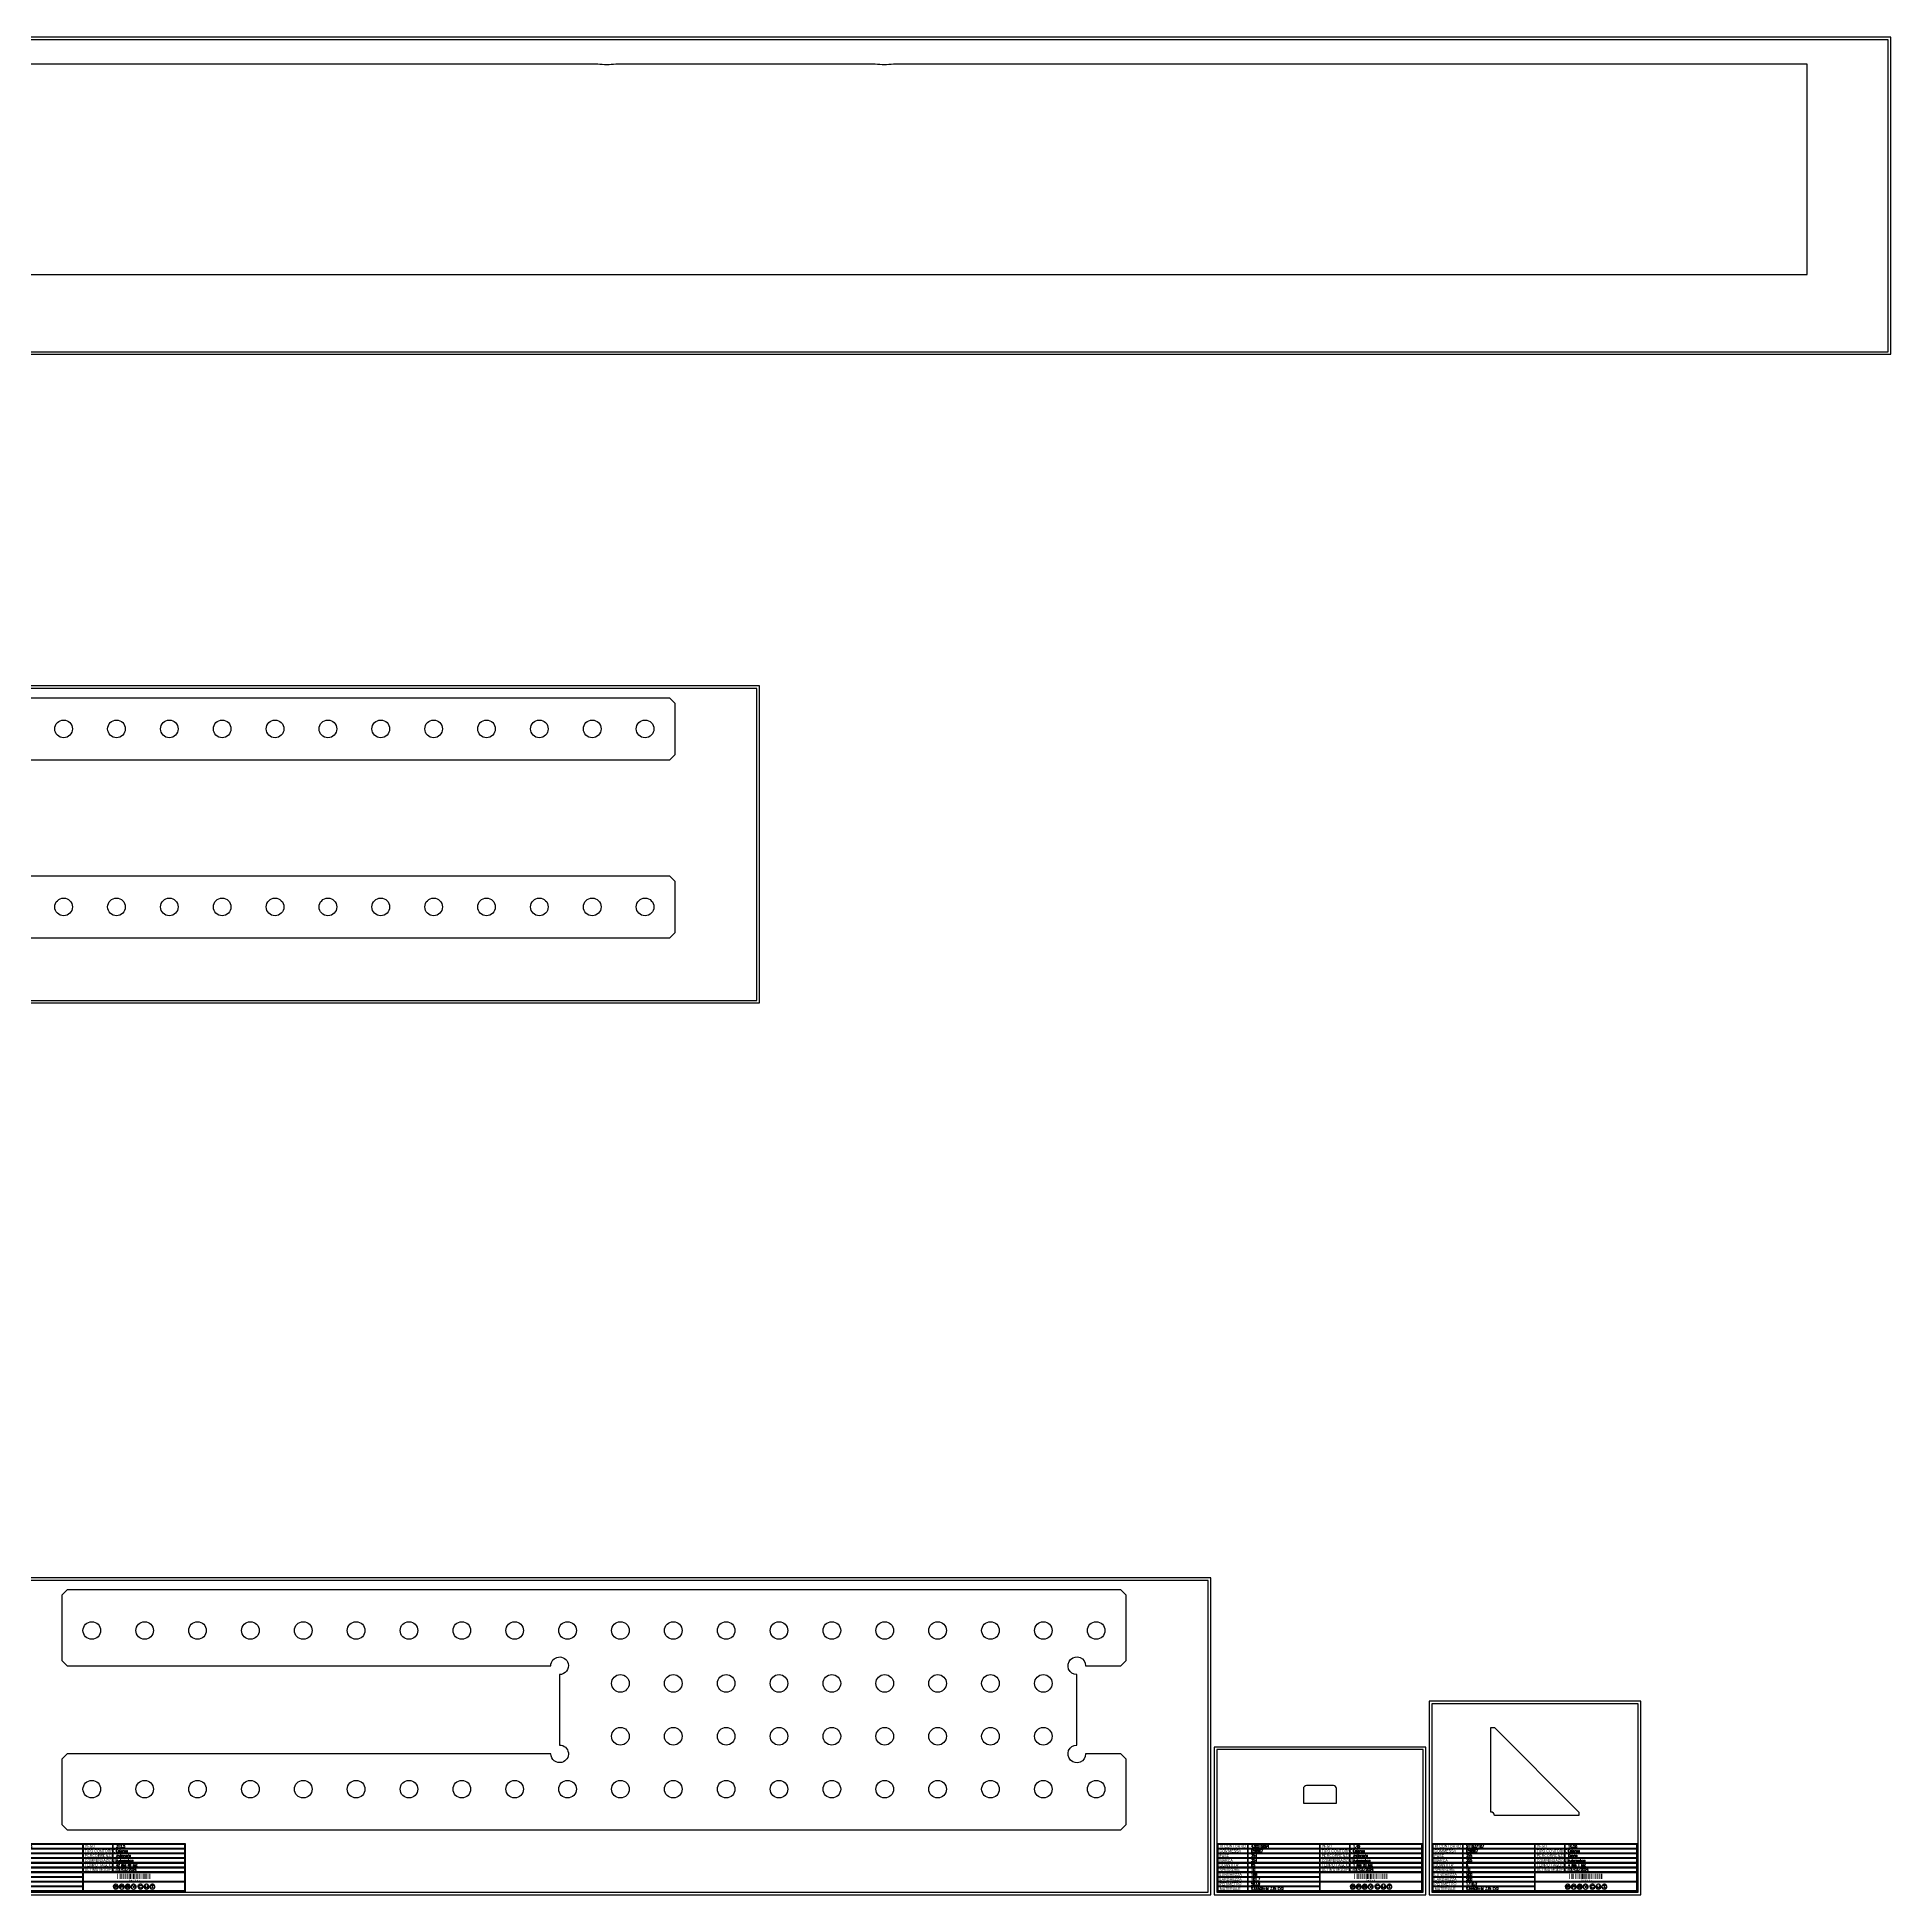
# Model space of a CAD drawing. Header units: millimetres. Extents: x 28039 to 145264, y 9873 to 40131.
# Drawn here: x 43019 to 53539, y 26133 to 36672 of the extents above; entities that cross this region are included whole.
import ezdxf
from ezdxf.enums import TextEntityAlignment as Align

# ---------------------------------------------------------------- set-up
doc = ezdxf.new("R2010")
doc.units = ezdxf.units.MM
doc.styles.add('EasyCutStyle', font='romans.shx', dxfattribs={"width": 0.8})
doc.styles.add('EasyCutStyle1', font='arial.ttf', dxfattribs={"width": 0.8})

# ---------------------------------------------------------------- blocks, each defined once
blk = doc.blocks.new('*U471')
at = {"color": 5}
blk.add_lwpolyline([(0, 0), (7000, 0), (7000, 1799), (0, 1799)], close=True, dxfattribs=at)
at = {"color": 7}
blk.add_lwpolyline([(15, 15), (6985, 15), (6985, 1784), (15, 1784)], close=True, dxfattribs=at)
at = {"color": 253}
blk.add_lwpolyline([(20, 291), (1180, 291), (1180, 20), (20, 20)], close=True, dxfattribs=at)
at = {"color": 2}
for points in [[(23, 288), (189, 288), (189, 264), (23, 264)], [(23, 288), (189, 288), (189, 264), (23, 264)], [(23, 261), (189, 261), (189, 237), (23, 237)], [(23, 235), (189, 235), (189, 210), (23, 210)], [(602, 288), (768, 288), (768, 264), (602, 264)], [(602, 261), (768, 261), (768, 237), (602, 237)], [(602, 235), (768, 235), (768, 210), (602, 210)], [(23, 208), (189, 208), (189, 183), (23, 183)], [(23, 181), (189, 181), (189, 157), (23, 157)], [(23, 154), (189, 154), (189, 130), (23, 130)], [(23, 128), (189, 128), (189, 103), (23, 103)], [(602, 208), (768, 208), (768, 183), (602, 183)], [(602, 181), (768, 181), (768, 157), (602, 157)], [(602, 154), (768, 154), (768, 130), (602, 130)], [(23, 101), (189, 101), (189, 76), (23, 76)], [(23, 74), (189, 74), (189, 50), (23, 50)], [(23, 47), (189, 47), (189, 23), (23, 23)]]:
    blk.add_lwpolyline(points, close=True, dxfattribs=at)
at = {"color": 1}
for points in [[(193, 288), (598, 288), (598, 264), (193, 264)], [(193, 261), (598, 261), (598, 237), (193, 237)], [(193, 235), (598, 235), (598, 210), (193, 210)], [(771, 288), (1177, 288), (1177, 264), (771, 264)], [(771, 261), (1177, 261), (1177, 237), (771, 237)], [(771, 235), (1177, 235), (1177, 210), (771, 210)], [(193, 208), (598, 208), (598, 183), (193, 183)], [(193, 181), (598, 181), (598, 157), (193, 157)], [(193, 154), (598, 154), (598, 130), (193, 130)], [(193, 128), (598, 128), (598, 103), (193, 103)], [(602, 128), (1177, 128), (1177, 76), (602, 76)], [(771, 208), (1177, 208), (1177, 183), (771, 183)], [(771, 181), (1177, 181), (1177, 157), (771, 157)], [(771, 154), (1177, 154), (1177, 130), (771, 130)], [(193, 101), (598, 101), (598, 76), (193, 76)], [(193, 74), (598, 74), (598, 50), (193, 50)], [(193, 47), (598, 47), (598, 23), (193, 23)], [(602, 74), (1177, 74), (1177, 23), (602, 23)]]:
    blk.add_lwpolyline(points, close=True, dxfattribs=at)
at = {"color": 161, "style": 'EasyCutStyle1', "width": 0.8}
for s, p in [('COMMESSA', (30, 242)), ('FASE', (30, 215)), ('ID CONTORNO', (30, 269)), ('TIPO CONTORNO', (610, 242)), ('PESO', (610, 269)), ('PERCORRENZA', (610, 215)), ('MARCA', (30, 188)), ("QUANTITA'", (30, 162)), ('SPESSORE', (30, 135)), ('LUNGHEZZA', (30, 108)), ('COMPENSAZIONE', (610, 188)), ('TEMPO TAGLIO', (610, 162)), ('ULTIMA MODIFICA', (610, 135)), ('LARGHEZZA', (30, 81)), ('PERIMETRO', (30, 55)), ('MATERIALE', (31, 28))]:
    blk.add_text(s, height=15, dxfattribs=at).set_placement(p)
at = {"style": 'EasyCutStyle'}
for tag, p, width in [('ORDERSHAPE', (209, 242), 0.8), ('IDSHAPE', (209, 269), 0.8), ('PHASESHAPE', (209, 215), 0.8), ('WEIGTHSHAPE', (788, 269), 0.8), ('TYPESHAPE', (788, 242), 0.8), ('JOUSHAPE', (788, 215), 0.8), ('TKSHAPE', (209, 135), 0.8), ('QTASHAPE', (209, 162), 0.8), ('MKSHAPE', (209, 188), 0.8), ('LENGTHSHAPE', (209, 108), 0.8), ('TIMECUTSHAPE', (788, 162), 0.65), ('COMPSHAPE', (788, 188), 0.8), ('LASTMODIFYSHAPE', (788, 135), 0.8), ('HEIGHTSHAPE', (209, 81), 0.8), ('PERIMETERSHAPE', (209, 55), 0.8), ('MATSHAPE', (210, 28), 0.8)]:
    blk.add_attdef(tag, p, '', height=15, dxfattribs=dict(at, width=width))
blk = doc.blocks.new('Logo')
h = blk.add_hatch(color=256)
h.set_gradient(color1=(255, 0, 0), color2=(255, 255, 0), tint=1)
h.paths.add_polyline_path([(20, 4, -0.339454), (37, 17), (119, 20), (37, 22, 0.339454), (16, 6), (13, -4, -0.339454), (-3, -17), (-118, -19), (-3, -22, 0.339454), (18, -5)])
for color, points in [(140, [(-116, -6, -1), (-117, -6, -0.520567), (-105, 14, -1), (-105, 13, 0.520567)]), (256, [(-97, 0), (-110, 0, -0.394366), (-104, 6), (-97, 6, 1), (-97, 7), (-104, 7, 1), (-104, -7), (-97, -7, 1), (-97, -6), (-104, -6, -0.394366), (-110, 0), (-97, 0, 1)]), (140, [(-91, -6, 1), (-91, -6, 0.520567), (-102, 14, 0.916853), (-103, 13, 0.043377), (-103, 13, -0.520567)]), (140, [(-82, -6, -1), (-83, -6, -0.520567), (-71, 14, -1), (-71, 13, 0.520567)]), (140, [(-58, -6, 1), (-57, -6, 0.520567), (-69, 14, 1), (-69, 13, -0.520567)]), (140, [(-49, -6, -1), (-50, -6, -0.520567), (-38, 14, -1), (-38, 13, 0.520567)]), (256, [(-31, 0, -0.486114), (-30, -2, -0.776377), (-43, -2, 1), (-43, -2, 0.776377), (-29, -2, 0.486114), (-31, 0), (-42, 0, -0.486114), (-43, 2, -0.776377), (-30, 2, 1), (-30, 2, 0.776377), (-43, 2, 0.486114), (-42, 0)]), (140, [(-24, -6, 1), (-23, -6, 0.520567), (-35, 14, 1), (-35, 13, -0.520567)]), (140, [(-15, -6, -1), (-16, -6, -0.520567), (-4, 14, -1), (-4, 13, 0.520567)]), (256, [(-9, 7, 1), (-10, 6), (-3, 0), (-3, -6, 1), (-2, -6), (-2, 0), (4, 6, 1), (4, 7), (-3, 1)]), (140, [(9, -6, 1), (10, -6, 0.520567), (-2, 14, 1), (-2, 13, -0.520567)]), (140, [(24, -6, -1), (23, -6, -0.520567), (35, 14, -1), (35, 13, 0.520567)]), (256, [(36, -7), (43, -7, 1), (43, -6), (36, -6, -1), (36, 6), (43, 6, 1), (43, 7), (36, 7, 1)]), (140, [(49, -6, 1), (50, -6, 0.520567), (38, 14, 1), (38, 13, -0.520567)]), (140, [(58, -6, -1), (57, -6, -0.520567), (69, 14, -1), (69, 13, 0.520567)]), (256, [(64, 0), (64, 6, 1), (63, 6), (63, 0, 1), (77, 0), (77, 6, 1), (76, 6), (76, 0, -1)]), (140, [(82, -6, 1), (83, -6, 0.520567), (71, 14, 1), (71, 13, -0.520567)]), (140, [(91, -6, -1), (91, -6, -0.520567), (102, 14, -1), (103, 13, 0.520567)]), (256, [(97, 7, 1), (97, 6), (103, 6), (103, -6, 1), (104, -6), (104, 6), (110, 6, 1), (110, 7)]), (140, [(116, -6, 1), (117, -6, 0.520567), (105, 14, 1), (105, 13, -0.520567)]), (140, [(-92, -8, 1), (-93, -8, -0.520567), (-115, -8, 1), (-115, -8, 0.520567)]), (140, [(-58, -8, 1), (-59, -8, -0.520567), (-81, -8, 1), (-82, -8, 0.520567)]), (140, [(-25, -8, 1), (-25, -8, -0.520567), (-48, -8, 1), (-48, -8, 0.520567)]), (140, [(9, -8, 1), (8, -8, -0.520567), (-14, -8, 1), (-15, -8, 0.520567)]), (140, [(48, -8, 1), (48, -8, -0.520567), (25, -8, 1), (25, -8, 0.520567)]), (140, [(82, -8, 1), (81, -8, -0.520567), (59, -8, 1), (58, -8, 0.520567)]), (140, [(115, -8, 1), (115, -8, -0.520567), (93, -8, 1), (92, -8, 0.520567)])]:
    blk.add_hatch(color=color).paths.add_polyline_path(points)
h = blk.add_hatch(color=256)
h.paths.add_polyline_path([(-64, 0), (-64, -6, 1), (-63, -6), (-63, 0, 1), (-77, 0), (-77, -6, 1), (-76, -6), (-76, 0)])
h.paths.add_polyline_path([(-76, 0, -0.933992), (-64, 0)], flags=16)
for p, q in [((-97, 0), (-110, 0)), ((-104, 7), (-97, 7)), ((-104, 6), (-97, 6)), ((-77, 0), (-77, -6)), ((-64, 0), (-76, 0)), ((-63, 0), (-63, -6)), ((-31, 0), (-42, 0)), ((-3, 0), (-10, 6)), ((-3, 1), (-9, 7)), ((-3, 1), (4, 7)), ((-2, 0), (4, 6)), ((36, 7), (43, 7)), ((36, 6), (43, 6)), ((63, 0), (63, 6)), ((64, 0), (64, 6)), ((76, 0), (76, 6)), ((77, 0), (77, 6)), ((110, 7), (97, 7)), ((103, 6), (97, 6)), ((103, 6), (103, -6)), ((104, 6), (104, -6)), ((110, 6), (104, 6)), ((-97, 0), (-110, 0)), ((-104, -6), (-97, -6)), ((-104, -7), (-97, -7)), ((-76, 0), (-76, -6)), ((-64, 0), (-76, 0)), ((-64, 0), (-64, -6)), ((-31, 0), (-42, 0)), ((-3, 0), (-3, -6)), ((-2, 0), (-2, -6)), ((36, -6), (43, -6)), ((36, -7), (43, -7))]:
    blk.add_line(p, q)
at = {"color": 140}
for centre, radius, start, end in [((-104, 0), 14.4, 95, 205), ((-104, 0), 13.5, 95, 205), ((-105, 14), 0.432, 275, 95), ((-102, 14), 0.432, 85, 265), ((-104, 0), 13.5, 335, 85), ((-104, 0), 14.4, 335, 85), ((-70, 0), 14.4, 95, 205), ((-70, 0), 13.5, 95, 205), ((-71, 14), 0.432, 275, 95), ((-70, 0), 14.4, 335, 85), ((-69, 14), 0.432, 85, 265), ((-70, 0), 13.5, 335, 85), ((-36, 0), 14.4, 95, 205), ((-36, 0), 13.5, 95, 205), ((-38, 14), 0.432, 275, 95), ((-35, 14), 0.432, 85, 265), ((-36, 0), 14.4, 335, 85), ((-36, 0), 13.5, 335, 85), ((-3, 0), 14.4, 95, 205), ((-3, 0), 13.5, 95, 205), ((-4, 14), 0.432, 275, 95), ((-3, 0), 14.4, 335, 85), ((-2, 14), 0.432, 85, 265), ((-3, 0), 13.5, 335, 85), ((36, 0), 14.4, 95, 205), ((36, 0), 13.5, 95, 205), ((35, 14), 0.432, 275, 95), ((38, 14), 0.432, 85, 265), ((36, 0), 14.4, 335, 85), ((36, 0), 13.5, 335, 85), ((70, 0), 14.4, 95, 205), ((70, 0), 13.5, 95, 205), ((69, 14), 0.432, 275, 95), ((70, 0), 14.4, 335, 85), ((71, 14), 0.432, 85, 265), ((70, 0), 13.5, 335, 85), ((104, 0), 14.4, 95, 205), ((104, 0), 13.5, 95, 205), ((102, 14), 0.432, 275, 95), ((105, 14), 0.432, 85, 265), ((104, 0), 14.4, 335, 85), ((104, 0), 13.5, 335, 85), ((-116, -6), 0.432, 205, 25), ((-115, -8), 0.432, 35, 215), ((-104, 0), 14.4, 215, 325), ((-104, 0), 13.5, 215, 325), ((-92, -8), 0.432, 325, 145), ((-91, -6), 0.432, 155, 335), ((-83, -6), 0.432, 205, 25), ((-70, 0), 14.4, 215, 325), ((-82, -8), 0.432, 35, 215), ((-70, 0), 13.5, 215, 325), ((-59, -8), 0.432, 325, 145), ((-57, -6), 0.432, 155, 335), ((-49, -6), 0.432, 205, 25), ((-36, 0), 14.4, 215, 325), ((-36, 0), 13.5, 215, 325), ((-48, -8), 0.432, 35, 215), ((-25, -8), 0.432, 325, 145), ((-24, -6), 0.432, 155, 335), ((-16, -6), 0.432, 205, 25), ((-3, 0), 14.4, 215, 325), ((-14, -8), 0.432, 35, 215), ((-3, 0), 13.5, 215, 325), ((9, -8), 0.432, 325, 145), ((10, -6), 0.432, 155, 335), ((24, -6), 0.432, 205, 25), ((36, 0), 14.4, 215, 325), ((36, 0), 13.5, 215, 325), ((25, -8), 0.432, 35, 215), ((48, -8), 0.432, 325, 145), ((49, -6), 0.432, 155, 335), ((57, -6), 0.432, 205, 25), ((70, 0), 14.4, 215, 325), ((59, -8), 0.432, 35, 215), ((70, 0), 13.5, 215, 325), ((82, -8), 0.432, 325, 145), ((83, -6), 0.432, 155, 335), ((91, -6), 0.432, 205, 25), ((104, 0), 14.4, 215, 325), ((92, -8), 0.432, 35, 215), ((104, 0), 13.5, 215, 325), ((115, -8), 0.432, 325, 145), ((116, -6), 0.432, 155, 335)]:
    blk.add_arc(centre, radius, start, end, dxfattribs=at)
for centre, radius, start, end in [((-104, 0), 7.2, 90, 270), ((-104, 0), 6.34, 90, 176.0904), ((-97, 7), 0.432, 270, 90), ((-97, 0), 0.432, 270, 90), ((-70, 0), 7.2, 0, 180), ((-70, 0), 6.34, 3.9096, 176.0904), ((-42, 1), 1.73, 166.2998, 270), ((-36, 0), 7.2, 15, 166.2998), ((-36, 0), 6.34, 15, 166.2998), ((-42, 1), 0.864, 166.2998, 270), ((-31, -1), 1.73, 346.2998, 90), ((-30, 2), 0.432, 195, 15), ((-10, 7), 0.432, 45, 225), ((4, 7), 0.432, 315, 135), ((36, 0), 7.2, 90, 270), ((36, 0), 6.34, 90, 270), ((43, 7), 0.432, 270, 90), ((63, 6), 0.432, 0, 180), ((70, 0), 7.2, 180, 0), ((70, 0), 6.34, 180, 0), ((77, 6), 0.432, 0, 180), ((97, 7), 0.432, 90, 270), ((110, 7), 0.432, 270, 90), ((-104, 0), 6.34, 183.9096, 270), ((-97, -7), 0.432, 270, 90), ((-77, -6), 0.432, 180, 0), ((-63, -6), 0.432, 180, 0), ((-43, -2), 0.432, 15, 195), ((-36, 0), 7.2, 195, 346.2998), ((-36, 0), 6.34, 195, 346.2998), ((-31, -1), 0.864, 346.2998, 90), ((-3, -6), 0.432, 180, 0), ((43, -7), 0.432, 270, 90), ((104, -6), 0.432, 180, 0)]:
    blk.add_arc(centre, radius, start, end)
blk = doc.blocks.new('BARCODE128_627505795', base_point=(43569, 26213))
at = {"linetype": 'Continuous'}
for points, const_width in [([(43570, 26213), (43570, 26243)], 2), ([(43572, 26213), (43572, 26243)], 1), ([(43575, 26213), (43575, 26243)], 1), ([(43580, 26213), (43580, 26243)], 1), ([(43584, 26213), (43584, 26243)], 3), ([(43588, 26213), (43588, 26243)], 2), ([(43592, 26213), (43592, 26243)], 2), ([(43595, 26213), (43595, 26243)], 3), ([(43599, 26213), (43599, 26243)], 1), ([(43603, 26213), (43603, 26243)], 3), ([(43607, 26213), (43607, 26243)], 1), ([(43610, 26213), (43610, 26243)], 2), ([(43614, 26213), (43614, 26243)], 3), ([(43618, 26213), (43618, 26243)], 1), ([(43621, 26213), (43621, 26243)], 2), ([(43624, 26213), (43624, 26243)], 1), ([(43628, 26213), (43628, 26243)], 3), ([(43632, 26213), (43632, 26243)], 2), ([(43636, 26213), (43636, 26243)], 3), ([(43640, 26213), (43640, 26243)], 2), ([(43643, 26213), (43643, 26243)], 3), ([(43646, 26213), (43646, 26243)], 1), ([(43648, 26213), (43648, 26243)], 1), ([(43652, 26213), (43652, 26243)], 4), ([(43658, 26213), (43658, 26243)], 2), ([(43661, 26213), (43661, 26243)], 1), ([(43664, 26213), (43664, 26243)], 3), ([(43669, 26213), (43669, 26243)], 2), ([(43672, 26213), (43672, 26243)], 1), ([(43676, 26213), (43676, 26243)], 3), ([(43680, 26213), (43680, 26243)], 2), ([(43683, 26213), (43683, 26243)], 3), ([(43687, 26213), (43687, 26243)], 1), ([(43690, 26213), (43690, 26243)], 1), ([(43692, 26213), (43692, 26243)], 1), ([(43696, 26213), (43696, 26243)], 4), ([(43702, 26213), (43702, 26243)], 2), ([(43705, 26213), (43705, 26243)], 1), ([(43708, 26213), (43708, 26243)], 3), ([(43713, 26213), (43713, 26243)], 2), ([(43716, 26213), (43716, 26243)], 1), ([(43720, 26213), (43720, 26243)], 3), ([(43724, 26213), (43724, 26243)], 2), ([(43727, 26213), (43727, 26243)], 3), ([(43731, 26213), (43731, 26243)], 1), ([(43734, 26213), (43734, 26243)], 1), ([(43736, 26213), (43736, 26243)], 1), ([(43741, 26213), (43741, 26243)], 2), ([(43746, 26213), (43746, 26243)], 2), ([(43751, 26213), (43751, 26243)], 3), ([(43754, 26213), (43754, 26243)], 1), ([(43757, 26213), (43757, 26243)], 2)]:
    blk.add_lwpolyline(points, dxfattribs=dict(at, const_width=const_width))
blk.add_text('059907|345|345', height=6).set_placement((43664, 26203), align=Align.CENTER)
blk = doc.blocks.new('*U4')
at = {"color": 5}
blk.add_lwpolyline([(0, 0), (1200, 0), (1200, 839), (0, 839)], close=True, dxfattribs=at)
at = {"color": 7}
blk.add_lwpolyline([(15, 15), (1185, 15), (1185, 824), (15, 824)], close=True, dxfattribs=at)
at = {"color": 253}
blk.add_lwpolyline([(20, 291), (1180, 291), (1180, 20), (20, 20)], close=True, dxfattribs=at)
at = {"color": 2}
for points in [[(23, 288), (189, 288), (189, 264), (23, 264)], [(23, 288), (189, 288), (189, 264), (23, 264)], [(23, 261), (189, 261), (189, 237), (23, 237)], [(23, 235), (189, 235), (189, 210), (23, 210)], [(602, 288), (768, 288), (768, 264), (602, 264)], [(602, 261), (768, 261), (768, 237), (602, 237)], [(602, 235), (768, 235), (768, 210), (602, 210)], [(23, 208), (189, 208), (189, 183), (23, 183)], [(23, 181), (189, 181), (189, 157), (23, 157)], [(23, 154), (189, 154), (189, 130), (23, 130)], [(23, 128), (189, 128), (189, 103), (23, 103)], [(602, 208), (768, 208), (768, 183), (602, 183)], [(602, 181), (768, 181), (768, 157), (602, 157)], [(602, 154), (768, 154), (768, 130), (602, 130)], [(23, 101), (189, 101), (189, 76), (23, 76)], [(23, 74), (189, 74), (189, 50), (23, 50)], [(23, 47), (189, 47), (189, 23), (23, 23)]]:
    blk.add_lwpolyline(points, close=True, dxfattribs=at)
at = {"color": 1}
for points in [[(193, 288), (598, 288), (598, 264), (193, 264)], [(193, 261), (598, 261), (598, 237), (193, 237)], [(193, 235), (598, 235), (598, 210), (193, 210)], [(771, 288), (1177, 288), (1177, 264), (771, 264)], [(771, 261), (1177, 261), (1177, 237), (771, 237)], [(771, 235), (1177, 235), (1177, 210), (771, 210)], [(193, 208), (598, 208), (598, 183), (193, 183)], [(193, 181), (598, 181), (598, 157), (193, 157)], [(193, 154), (598, 154), (598, 130), (193, 130)], [(193, 128), (598, 128), (598, 103), (193, 103)], [(602, 128), (1177, 128), (1177, 76), (602, 76)], [(771, 208), (1177, 208), (1177, 183), (771, 183)], [(771, 181), (1177, 181), (1177, 157), (771, 157)], [(771, 154), (1177, 154), (1177, 130), (771, 130)], [(193, 101), (598, 101), (598, 76), (193, 76)], [(193, 74), (598, 74), (598, 50), (193, 50)], [(193, 47), (598, 47), (598, 23), (193, 23)], [(602, 74), (1177, 74), (1177, 23), (602, 23)]]:
    blk.add_lwpolyline(points, close=True, dxfattribs=at)
at = {"color": 161, "style": 'EasyCutStyle1', "width": 0.8}
for s, p in [('COMMESSA', (30, 242)), ('FASE', (30, 215)), ('ID CONTORNO', (30, 269)), ('TIPO CONTORNO', (610, 242)), ('PESO', (610, 269)), ('PERCORRENZA', (610, 215)), ('MARCA', (30, 188)), ("QUANTITA'", (30, 162)), ('SPESSORE', (30, 135)), ('LUNGHEZZA', (30, 108)), ('COMPENSAZIONE', (610, 188)), ('TEMPO TAGLIO', (610, 162)), ('ULTIMA MODIFICA', (610, 135)), ('LARGHEZZA', (30, 81)), ('PERIMETRO', (30, 55)), ('MATERIALE', (31, 28))]:
    blk.add_text(s, height=15, dxfattribs=at).set_placement(p)
at = {"style": 'EasyCutStyle'}
for tag, p, width in [('ORDERSHAPE', (209, 242), 0.8), ('IDSHAPE', (209, 269), 0.8), ('PHASESHAPE', (209, 215), 0.8), ('WEIGTHSHAPE', (788, 269), 0.8), ('TYPESHAPE', (788, 242), 0.8), ('JOUSHAPE', (788, 215), 0.8), ('TKSHAPE', (209, 135), 0.8), ('QTASHAPE', (209, 162), 0.8), ('MKSHAPE', (209, 188), 0.8), ('LENGTHSHAPE', (209, 108), 0.8), ('TIMECUTSHAPE', (788, 162), 0.65), ('COMPSHAPE', (788, 188), 0.8), ('LASTMODIFYSHAPE', (788, 135), 0.8), ('HEIGHTSHAPE', (209, 81), 0.8), ('PERIMETERSHAPE', (209, 55), 0.8), ('MATSHAPE', (210, 28), 0.8)]:
    blk.add_attdef(tag, p, '', height=15, dxfattribs=dict(at, width=width))
blk = doc.blocks.new('BARCODE128_436519894', base_point=(50589, 26213))
at = {"linetype": 'Continuous'}
for points, const_width in [([(50590, 26213), (50590, 26243)], 2), ([(50592, 26213), (50592, 26243)], 1), ([(50595, 26213), (50595, 26243)], 1), ([(50600, 26213), (50600, 26243)], 1), ([(50604, 26213), (50604, 26243)], 3), ([(50608, 26213), (50608, 26243)], 2), ([(50612, 26213), (50612, 26243)], 2), ([(50615, 26213), (50615, 26243)], 3), ([(50619, 26213), (50619, 26243)], 1), ([(50623, 26213), (50623, 26243)], 3), ([(50627, 26213), (50627, 26243)], 1), ([(50630, 26213), (50630, 26243)], 2), ([(50634, 26213), (50634, 26243)], 3), ([(50638, 26213), (50638, 26243)], 1), ([(50641, 26213), (50641, 26243)], 2), ([(50644, 26213), (50644, 26243)], 1), ([(50648, 26213), (50648, 26243)], 3), ([(50652, 26213), (50652, 26243)], 2), ([(50656, 26213), (50656, 26243)], 3), ([(50660, 26213), (50660, 26243)], 2), ([(50663, 26213), (50663, 26243)], 3), ([(50666, 26213), (50666, 26243)], 1), ([(50668, 26213), (50668, 26243)], 1), ([(50672, 26213), (50672, 26243)], 4), ([(50678, 26213), (50678, 26243)], 2), ([(50681, 26213), (50681, 26243)], 1), ([(50684, 26213), (50684, 26243)], 3), ([(50689, 26213), (50689, 26243)], 2), ([(50692, 26213), (50692, 26243)], 3), ([(50696, 26213), (50696, 26243)], 1), ([(50700, 26213), (50700, 26243)], 2), ([(50703, 26213), (50703, 26243)], 1), ([(50707, 26213), (50707, 26243)], 3), ([(50710, 26213), (50710, 26243)], 1), ([(50712, 26213), (50712, 26243)], 1), ([(50716, 26213), (50716, 26243)], 4), ([(50722, 26213), (50722, 26243)], 2), ([(50725, 26213), (50725, 26243)], 1), ([(50728, 26213), (50728, 26243)], 3), ([(50733, 26213), (50733, 26243)], 2), ([(50736, 26213), (50736, 26243)], 3), ([(50740, 26213), (50740, 26243)], 1), ([(50744, 26213), (50744, 26243)], 2), ([(50747, 26213), (50747, 26243)], 1), ([(50751, 26213), (50751, 26243)], 3), ([(50755, 26213), (50755, 26243)], 2), ([(50758, 26213), (50758, 26243)], 2), ([(50763, 26213), (50763, 26243)], 2), ([(50766, 26213), (50766, 26243)], 2), ([(50771, 26213), (50771, 26243)], 3), ([(50774, 26213), (50774, 26243)], 1), ([(50777, 26213), (50777, 26243)], 2)]:
    blk.add_lwpolyline(points, dxfattribs=dict(at, const_width=const_width))
blk.add_text('059907|354|354', height=6).set_placement((50684, 26203), align=Align.CENTER)
blk = doc.blocks.new('*U77')
at = {"color": 5}
blk.add_lwpolyline([(0, 0), (1200, 0), (1200, 1099), (0, 1099)], close=True, dxfattribs=at)
at = {"color": 7}
blk.add_lwpolyline([(15, 15), (1185, 15), (1185, 1084), (15, 1084)], close=True, dxfattribs=at)
at = {"color": 253}
blk.add_lwpolyline([(20, 291), (1180, 291), (1180, 20), (20, 20)], close=True, dxfattribs=at)
at = {"color": 2}
for points in [[(23, 288), (189, 288), (189, 264), (23, 264)], [(23, 288), (189, 288), (189, 264), (23, 264)], [(23, 261), (189, 261), (189, 237), (23, 237)], [(23, 235), (189, 235), (189, 210), (23, 210)], [(602, 288), (768, 288), (768, 264), (602, 264)], [(602, 261), (768, 261), (768, 237), (602, 237)], [(602, 235), (768, 235), (768, 210), (602, 210)], [(23, 208), (189, 208), (189, 183), (23, 183)], [(23, 181), (189, 181), (189, 157), (23, 157)], [(23, 154), (189, 154), (189, 130), (23, 130)], [(23, 128), (189, 128), (189, 103), (23, 103)], [(602, 208), (768, 208), (768, 183), (602, 183)], [(602, 181), (768, 181), (768, 157), (602, 157)], [(602, 154), (768, 154), (768, 130), (602, 130)], [(23, 101), (189, 101), (189, 76), (23, 76)], [(23, 74), (189, 74), (189, 50), (23, 50)], [(23, 47), (189, 47), (189, 23), (23, 23)]]:
    blk.add_lwpolyline(points, close=True, dxfattribs=at)
at = {"color": 1}
for points in [[(193, 288), (598, 288), (598, 264), (193, 264)], [(193, 261), (598, 261), (598, 237), (193, 237)], [(193, 235), (598, 235), (598, 210), (193, 210)], [(771, 288), (1177, 288), (1177, 264), (771, 264)], [(771, 261), (1177, 261), (1177, 237), (771, 237)], [(771, 235), (1177, 235), (1177, 210), (771, 210)], [(193, 208), (598, 208), (598, 183), (193, 183)], [(193, 181), (598, 181), (598, 157), (193, 157)], [(193, 154), (598, 154), (598, 130), (193, 130)], [(193, 128), (598, 128), (598, 103), (193, 103)], [(602, 128), (1177, 128), (1177, 76), (602, 76)], [(771, 208), (1177, 208), (1177, 183), (771, 183)], [(771, 181), (1177, 181), (1177, 157), (771, 157)], [(771, 154), (1177, 154), (1177, 130), (771, 130)], [(193, 101), (598, 101), (598, 76), (193, 76)], [(193, 74), (598, 74), (598, 50), (193, 50)], [(193, 47), (598, 47), (598, 23), (193, 23)], [(602, 74), (1177, 74), (1177, 23), (602, 23)]]:
    blk.add_lwpolyline(points, close=True, dxfattribs=at)
at = {"color": 161, "style": 'EasyCutStyle1', "width": 0.8}
for s, p in [('COMMESSA', (30, 242)), ('FASE', (30, 215)), ('ID CONTORNO', (30, 269)), ('TIPO CONTORNO', (610, 242)), ('PESO', (610, 269)), ('PERCORRENZA', (610, 215)), ('MARCA', (30, 188)), ("QUANTITA'", (30, 162)), ('SPESSORE', (30, 135)), ('LUNGHEZZA', (30, 108)), ('COMPENSAZIONE', (610, 188)), ('TEMPO TAGLIO', (610, 162)), ('ULTIMA MODIFICA', (610, 135)), ('LARGHEZZA', (30, 81)), ('PERIMETRO', (30, 55)), ('MATERIALE', (31, 28))]:
    blk.add_text(s, height=15, dxfattribs=at).set_placement(p)
at = {"style": 'EasyCutStyle'}
for tag, p, width in [('ORDERSHAPE', (209, 242), 0.8), ('IDSHAPE', (209, 269), 0.8), ('PHASESHAPE', (209, 215), 0.8), ('WEIGTHSHAPE', (788, 269), 0.8), ('TYPESHAPE', (788, 242), 0.8), ('JOUSHAPE', (788, 215), 0.8), ('TKSHAPE', (209, 135), 0.8), ('QTASHAPE', (209, 162), 0.8), ('MKSHAPE', (209, 188), 0.8), ('LENGTHSHAPE', (209, 108), 0.8), ('TIMECUTSHAPE', (788, 162), 0.65), ('COMPSHAPE', (788, 188), 0.8), ('LASTMODIFYSHAPE', (788, 135), 0.8), ('HEIGHTSHAPE', (209, 81), 0.8), ('PERIMETERSHAPE', (209, 55), 0.8), ('MATSHAPE', (210, 28), 0.8)]:
    blk.add_attdef(tag, p, '', height=15, dxfattribs=dict(at, width=width))
blk = doc.blocks.new('BARCODE128_511937167', base_point=(51809, 26213))
at = {"linetype": 'Continuous'}
for points, const_width in [([(51810, 26213), (51810, 26243)], 2), ([(51812, 26213), (51812, 26243)], 1), ([(51815, 26213), (51815, 26243)], 1), ([(51820, 26213), (51820, 26243)], 1), ([(51824, 26213), (51824, 26243)], 3), ([(51828, 26213), (51828, 26243)], 2), ([(51832, 26213), (51832, 26243)], 2), ([(51835, 26213), (51835, 26243)], 3), ([(51839, 26213), (51839, 26243)], 1), ([(51843, 26213), (51843, 26243)], 3), ([(51847, 26213), (51847, 26243)], 1), ([(51850, 26213), (51850, 26243)], 2), ([(51854, 26213), (51854, 26243)], 3), ([(51858, 26213), (51858, 26243)], 1), ([(51861, 26213), (51861, 26243)], 2), ([(51864, 26213), (51864, 26243)], 1), ([(51868, 26213), (51868, 26243)], 3), ([(51872, 26213), (51872, 26243)], 2), ([(51876, 26213), (51876, 26243)], 3), ([(51880, 26213), (51880, 26243)], 2), ([(51883, 26213), (51883, 26243)], 3), ([(51886, 26213), (51886, 26243)], 1), ([(51888, 26213), (51888, 26243)], 1), ([(51892, 26213), (51892, 26243)], 4), ([(51898, 26213), (51898, 26243)], 2), ([(51901, 26213), (51901, 26243)], 1), ([(51904, 26213), (51904, 26243)], 3), ([(51909, 26213), (51909, 26243)], 2), ([(51912, 26213), (51912, 26243)], 3), ([(51916, 26213), (51916, 26243)], 1), ([(51920, 26213), (51920, 26243)], 2), ([(51923, 26213), (51923, 26243)], 3), ([(51927, 26213), (51927, 26243)], 1), ([(51930, 26213), (51930, 26243)], 1), ([(51932, 26213), (51932, 26243)], 1), ([(51936, 26213), (51936, 26243)], 4), ([(51942, 26213), (51942, 26243)], 2), ([(51945, 26213), (51945, 26243)], 1), ([(51948, 26213), (51948, 26243)], 3), ([(51953, 26213), (51953, 26243)], 2), ([(51956, 26213), (51956, 26243)], 3), ([(51960, 26213), (51960, 26243)], 1), ([(51964, 26213), (51964, 26243)], 2), ([(51967, 26213), (51967, 26243)], 3), ([(51971, 26213), (51971, 26243)], 1), ([(51975, 26213), (51975, 26243)], 3), ([(51978, 26213), (51978, 26243)], 1), ([(51983, 26213), (51983, 26243)], 2), ([(51986, 26213), (51986, 26243)], 2), ([(51991, 26213), (51991, 26243)], 3), ([(51994, 26213), (51994, 26243)], 1), ([(51997, 26213), (51997, 26243)], 2)]:
    blk.add_lwpolyline(points, dxfattribs=dict(at, const_width=const_width))
blk.add_text('059907|355|355', height=6).set_placement((51904, 26203), align=Align.CENTER)
blk = doc.blocks.new('*U698')
at = {"color": 5}
blk.add_lwpolyline([(0, 0), (13000, 0), (13000, 1799), (0, 1799)], close=True, dxfattribs=at)
at = {"color": 7}
blk.add_lwpolyline([(15, 15), (12985, 15), (12985, 1784), (15, 1784)], close=True, dxfattribs=at)
at = {"color": 253}
blk.add_lwpolyline([(20, 291), (1180, 291), (1180, 20), (20, 20)], close=True, dxfattribs=at)
at = {"color": 2}
for points in [[(23, 288), (189, 288), (189, 264), (23, 264)], [(23, 288), (189, 288), (189, 264), (23, 264)], [(23, 261), (189, 261), (189, 237), (23, 237)], [(23, 235), (189, 235), (189, 210), (23, 210)], [(602, 288), (768, 288), (768, 264), (602, 264)], [(602, 261), (768, 261), (768, 237), (602, 237)], [(602, 235), (768, 235), (768, 210), (602, 210)], [(23, 208), (189, 208), (189, 183), (23, 183)], [(23, 181), (189, 181), (189, 157), (23, 157)], [(23, 154), (189, 154), (189, 130), (23, 130)], [(23, 128), (189, 128), (189, 103), (23, 103)], [(602, 208), (768, 208), (768, 183), (602, 183)], [(602, 181), (768, 181), (768, 157), (602, 157)], [(602, 154), (768, 154), (768, 130), (602, 130)], [(23, 101), (189, 101), (189, 76), (23, 76)], [(23, 74), (189, 74), (189, 50), (23, 50)], [(23, 47), (189, 47), (189, 23), (23, 23)]]:
    blk.add_lwpolyline(points, close=True, dxfattribs=at)
at = {"color": 1}
for points in [[(193, 288), (598, 288), (598, 264), (193, 264)], [(193, 261), (598, 261), (598, 237), (193, 237)], [(193, 235), (598, 235), (598, 210), (193, 210)], [(771, 288), (1177, 288), (1177, 264), (771, 264)], [(771, 261), (1177, 261), (1177, 237), (771, 237)], [(771, 235), (1177, 235), (1177, 210), (771, 210)], [(193, 208), (598, 208), (598, 183), (193, 183)], [(193, 181), (598, 181), (598, 157), (193, 157)], [(193, 154), (598, 154), (598, 130), (193, 130)], [(193, 128), (598, 128), (598, 103), (193, 103)], [(602, 128), (1177, 128), (1177, 76), (602, 76)], [(771, 208), (1177, 208), (1177, 183), (771, 183)], [(771, 181), (1177, 181), (1177, 157), (771, 157)], [(771, 154), (1177, 154), (1177, 130), (771, 130)], [(193, 101), (598, 101), (598, 76), (193, 76)], [(193, 74), (598, 74), (598, 50), (193, 50)], [(193, 47), (598, 47), (598, 23), (193, 23)], [(602, 74), (1177, 74), (1177, 23), (602, 23)]]:
    blk.add_lwpolyline(points, close=True, dxfattribs=at)
at = {"color": 161, "style": 'EasyCutStyle1', "width": 0.8}
for s, p in [('COMMESSA', (30, 242)), ('FASE', (30, 215)), ('ID CONTORNO', (30, 269)), ('TIPO CONTORNO', (610, 242)), ('PESO', (610, 269)), ('PERCORRENZA', (610, 215)), ('MARCA', (30, 188)), ("QUANTITA'", (30, 162)), ('SPESSORE', (30, 135)), ('LUNGHEZZA', (30, 108)), ('COMPENSAZIONE', (610, 188)), ('TEMPO TAGLIO', (610, 162)), ('ULTIMA MODIFICA', (610, 135)), ('LARGHEZZA', (30, 81)), ('PERIMETRO', (30, 55)), ('MATERIALE', (31, 28))]:
    blk.add_text(s, height=15, dxfattribs=at).set_placement(p)
at = {"style": 'EasyCutStyle'}
for tag, p, width in [('ORDERSHAPE', (209, 242), 0.8), ('IDSHAPE', (209, 269), 0.8), ('PHASESHAPE', (209, 215), 0.8), ('WEIGTHSHAPE', (788, 269), 0.8), ('TYPESHAPE', (788, 242), 0.8), ('JOUSHAPE', (788, 215), 0.8), ('TKSHAPE', (209, 135), 0.8), ('QTASHAPE', (209, 162), 0.8), ('MKSHAPE', (209, 188), 0.8), ('LENGTHSHAPE', (209, 108), 0.8), ('TIMECUTSHAPE', (788, 162), 0.65), ('COMPSHAPE', (788, 188), 0.8), ('LASTMODIFYSHAPE', (788, 135), 0.8), ('HEIGHTSHAPE', (209, 81), 0.8), ('PERIMETERSHAPE', (209, 55), 0.8), ('MATSHAPE', (210, 28), 0.8)]:
    blk.add_attdef(tag, p, '', height=15, dxfattribs=dict(at, width=width))

msp = doc.modelspace()

# ---------------------------------------------------------------- linework, layer by layer
at = {"color": 2, "elevation": 0}
for points in [[(41014, 35326), (53063, 35326), (53063, 36520), (47878, 36520, -0.092793), (47775, 36520), (46303, 36520, -0.092793), (46200, 36520), (41014, 36520)], [(41704, 31963), (41704, 32523, -2.414201), (41754, 32573), (46609, 32573), (46639, 32603), (46639, 32893), (46609, 32923), (40629, 32923), (40599, 32893), (40599, 32603), (40629, 32573), (40829, 32573, -2.414201), (40879, 32523), (40879, 31963, -2.414201), (40829, 31913), (40629, 31913), (40599, 31883), (40599, 31593), (40629, 31563), (46609, 31563), (46639, 31593), (46639, 31883), (46609, 31913), (41754, 31913, -2.414201)], [(45997, 26885, -0.493099), (45934, 26933), (43189, 26933), (43159, 26903), (43159, 26533), (43189, 26503), (49169, 26503), (49199, 26533), (49199, 26903), (49169, 26933), (48969, 26933, -2.414214), (48919, 26983), (48919, 27383, -2.414214), (48969, 27433), (49169, 27433), (49199, 27463), (49199, 27833), (49169, 27863), (43189, 27863), (43159, 27833), (43159, 27463), (43189, 27433), (45934, 27433, -0.877306), (46032, 27446, -0.493242), (45984, 27383), (45984, 26983, -0.876546)], [(50205, 26653), (50393, 26653), (50393, 26736, 0.414214), (50375, 26754), (50223, 26754, 0.414214), (50205, 26736)]]:
    msp.add_lwpolyline(points, format="xyb", close=True, dxfattribs=at)
at = {"color": 1, "elevation": 0}
msp.add_lwpolyline([(51269, 26603), (51269, 27083), (51289, 27083), (51769, 26603), (51769, 26583), (51289, 26583, 0.414214)], format="xyb", close=True, dxfattribs=at)
at = {"color": 4}
for centre in [(43169, 32748, 0), (43469, 32748, 0), (43769, 32748, 0), (44069, 32748, 0), (44369, 32748, 0), (44669, 32748, 0), (44969, 32748, 0), (45269, 32748, 0), (45569, 32748, 0), (45869, 32748, 0), (46169, 32748, 0), (46469, 32748, 0), (43169, 31738, 0), (43469, 31738, 0), (43769, 31738, 0), (44069, 31738, 0), (44369, 31738, 0), (44669, 31738, 0), (44969, 31738, 0), (45269, 31738, 0), (45569, 31738, 0), (45869, 31738, 0), (46169, 31738, 0), (46469, 31738, 0), (43329, 27633, 0), (43629, 27633, 0), (43929, 27633, 0), (44229, 27633, 0), (44529, 27633, 0), (44829, 27633, 0), (45129, 27633, 0), (45429, 27633, 0), (45729, 27633, 0), (46029, 27633, 0), (46329, 27633, 0), (46629, 27633, 0), (46929, 27633, 0), (47229, 27633, 0), (47529, 27633, 0), (47829, 27633, 0), (48129, 27633, 0), (48429, 27633, 0), (48729, 27633, 0), (49029, 27633, 0), (46329, 27333, 0), (46629, 27333, 0), (46929, 27333, 0), (47229, 27333, 0), (47529, 27333, 0), (47829, 27333, 0), (48129, 27333, 0), (48429, 27333, 0), (48729, 27333, 0), (46329, 27033, 0), (46629, 27033, 0), (46929, 27033, 0), (47229, 27033, 0), (47529, 27033, 0), (47829, 27033, 0), (48129, 27033, 0), (48429, 27033, 0), (48729, 27033, 0), (43329, 26733, 0), (43629, 26733, 0), (43929, 26733, 0), (44229, 26733, 0), (44529, 26733, 0), (44829, 26733, 0), (45129, 26733, 0), (45429, 26733, 0), (45729, 26733, 0), (46029, 26733, 0), (46329, 26733, 0), (46629, 26733, 0), (46929, 26733, 0), (47229, 26733, 0), (47529, 26733, 0), (47829, 26733, 0), (48129, 26733, 0), (48429, 26733, 0), (48729, 26733, 0), (49029, 26733, 0)]:
    msp.add_circle(centre, 50, dxfattribs=at)

# ---------------------------------------------------------------- block references
for name, p, values in [('*U698', (40539, 34873), {'IDSHAPE': '555202822', 'ORDERSHAPE': '059998', 'PHASESHAPE': '1045', 'MKSHAPE': '1045', 'TKSHAPE': '16', 'LENGTHSHAPE': '12049.1', 'HEIGHTSHAPE': '1194', 'MATSHAPE': 'II-CV2', 'LASTMODIFYSHAPE': '12/03/2024', 'PERIMETERSHAPE': '26487.4', 'WEIGTHSHAPE': '1806.88', 'TYPESHAPE': 'Esterno', 'JOUSHAPE': 'Antioraria', 'COMPSHAPE': 'Automatica', 'TIMECUTSHAPE': '52 min 58 sec', 'QTASHAPE': '4'}), ('*U471', (40119, 31193), {'IDSHAPE': '896437110', 'ORDERSHAPE': '059907', 'PHASESHAPE': '414', 'MKSHAPE': '414', 'TKSHAPE': '6', 'LENGTHSHAPE': '6040', 'HEIGHTSHAPE': '1360', 'MATSHAPE': 'S355G7+M CV1', 'LASTMODIFYSHAPE': '12/03/2024', 'PERIMETERSHAPE': '25631.9', 'WEIGTHSHAPE': '223.51', 'TYPESHAPE': 'Esterno', 'JOUSHAPE': 'Antioraria', 'COMPSHAPE': 'Automatica', 'TIMECUTSHAPE': '51 min 16 sec', 'QTASHAPE': '1'}), ('*U471', (42679, 26133), {'IDSHAPE': '627505795', 'ORDERSHAPE': '059907', 'PHASESHAPE': '345', 'MKSHAPE': '345', 'TKSHAPE': '6', 'LENGTHSHAPE': '6040', 'HEIGHTSHAPE': '1360', 'MATSHAPE': 'II-CV1', 'LASTMODIFYSHAPE': '12/03/2024', 'PERIMETERSHAPE': '21411.9', 'WEIGTHSHAPE': '312.5', 'TYPESHAPE': 'Esterno', 'JOUSHAPE': 'Antioraria', 'COMPSHAPE': 'Automatica', 'TIMECUTSHAPE': '42 min 49 sec', 'QTASHAPE': '1'}), ('*U77', (50919, 26133), {'IDSHAPE': '511937167', 'ORDERSHAPE': '059907', 'PHASESHAPE': '355', 'MKSHAPE': '355', 'TKSHAPE': '10', 'LENGTHSHAPE': '500', 'HEIGHTSHAPE': '500', 'MATSHAPE': 'S355G8+M Z35 CV2', 'LASTMODIFYSHAPE': '12/03/2024', 'PERIMETERSHAPE': '1710.2', 'WEIGTHSHAPE': '10.56', 'TYPESHAPE': 'Esterno', 'JOUSHAPE': 'Oraria', 'COMPSHAPE': 'Automatica', 'TIMECUTSHAPE': '4 min 1 sec', 'QTASHAPE': '8'}), ('*U4', (49699, 26133), {'IDSHAPE': '436519894', 'ORDERSHAPE': '059907', 'PHASESHAPE': '354', 'MKSHAPE': '354', 'TKSHAPE': '10', 'LENGTHSHAPE': '188', 'HEIGHTSHAPE': '101.7', 'MATSHAPE': 'S355G8+M Z35 CV2', 'LASTMODIFYSHAPE': '12/03/2024', 'PERIMETERSHAPE': '563.9', 'WEIGTHSHAPE': '1.49', 'TYPESHAPE': 'Esterno', 'JOUSHAPE': 'Antioraria', 'COMPSHAPE': 'Automatica', 'TIMECUTSHAPE': '1 min 20 sec', 'QTASHAPE': '85'})]:
    msp.add_blockref(name, p).add_auto_attribs(values)
for name, p in [('BARCODE128_627505795', (43474, 26224)), ('BARCODE128_436519894', (50494, 26224)), ('BARCODE128_511937167', (51714, 26224)), ('Logo', (43569, 26180)), ('Logo', (50589, 26180)), ('Logo', (51809, 26180))]:
    msp.add_blockref(name, p)

doc.saveas('drawing.dxf')
